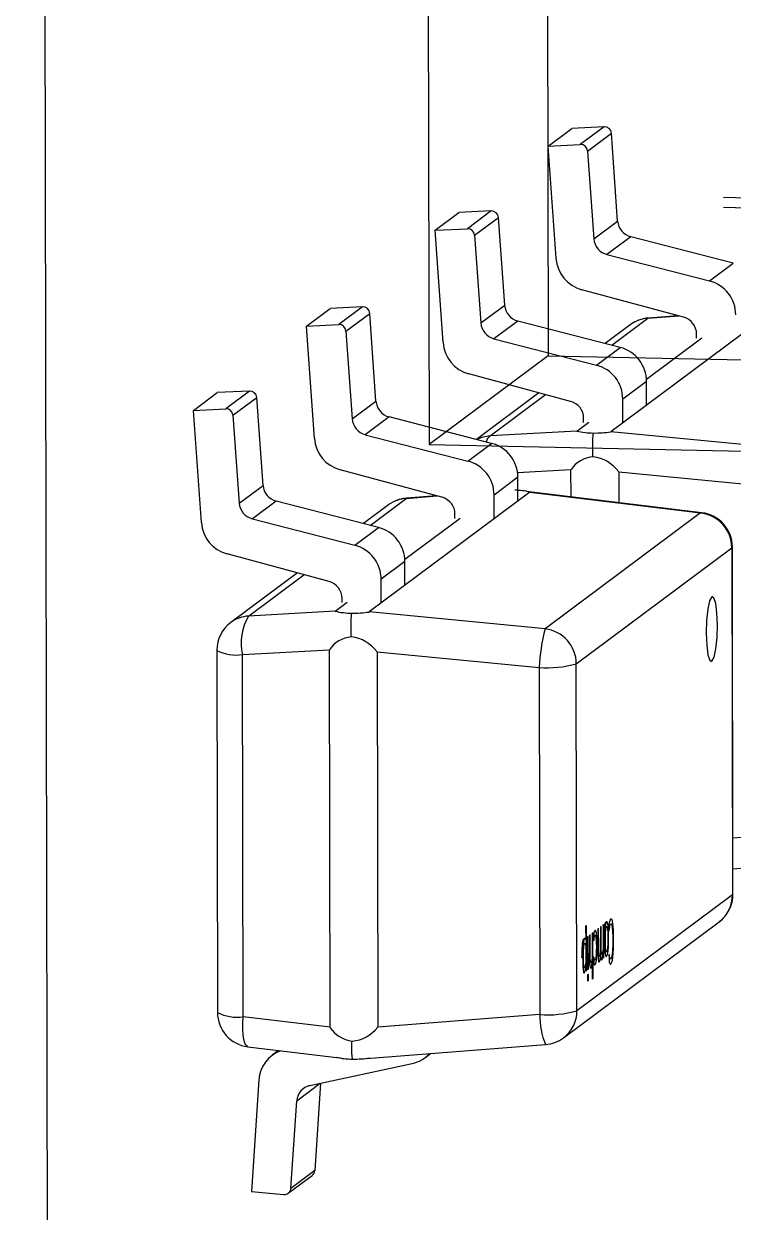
# Model space of a CAD drawing. Header units: millimetres. Extents: x -31.6 to 57.8, y -29 to 41.1.
# Drawn here: x -26.411 to -24.361, y -1.997 to 1.438 of the extents above; entities that cross this region are included whole.
import ezdxf

# ---------------------------------------------------------------- set-up
doc = ezdxf.new("R2010")
doc.units = ezdxf.units.MM

msp = doc.modelspace()

# ---------------------------------------------------------------- linework, layer by layer
at = {"color": 7, "linetype": 'Continuous', "lineweight": 25}
for p, q in [((-26.4111, 35.3212), (-26.3111, -20.163)), ((-24.9012, 3.4525), (-24.8958, 0.4779)), ((-25.2449, 3.1964), (-25.2396, 0.2217)), ((-24.8958, 1.0843), (-24.8271, 1.1356)), ((-24.7337, 1.1402), (-24.8271, 1.1356)), ((-24.7337, 1.1402), (-24.8025, 1.089)), ((-24.7814, 1.0701), (-24.7127, 1.1213)), ((-24.6946, 0.8676), (-24.7127, 1.1213)), ((-24.8958, 1.0843), (-24.8025, 1.089)), ((-24.8727, 0.7602), (-24.8958, 1.0843)), ((-24.7814, 1.0701), (-24.7633, 0.8163)), ((-24.3891, 0.9362), (-24.1231, 0.9307)), ((-25.0603, 0.8968), (-25.1536, 0.8922)), ((-25.0603, 0.8968), (-25.129, 0.8456)), ((-24.0935, 0.9003), (-24.389, 0.9065)), ((-25.2224, 0.841), (-25.1536, 0.8922)), ((-25.108, 0.8268), (-25.0392, 0.878)), ((-25.0211, 0.6242), (-25.0392, 0.878)), ((-24.7633, 0.8163), (-24.6946, 0.8676)), ((-25.2224, 0.841), (-25.129, 0.8456)), ((-25.1993, 0.5168), (-25.2224, 0.841)), ((-25.108, 0.8268), (-25.0899, 0.573)), ((-24.6567, 0.822), (-24.7254, 0.7707)), ((-24.3605, 0.7457), (-24.6567, 0.822)), ((-24.7254, 0.7707), (-24.4293, 0.6944)), ((-24.4293, 0.6944), (-24.3605, 0.7457)), ((-24.5038, 0.5897), (-24.798, 0.6693)), ((-25.4322, 0.6197), (-25.5255, 0.615)), ((-25.4322, 0.6197), (-25.5009, 0.5684)), ((-25.0899, 0.573), (-25.0211, 0.6242)), ((-25.5943, 0.5638), (-25.5255, 0.615)), ((-25.4799, 0.5496), (-25.4111, 0.6008)), ((-25.3931, 0.347), (-25.4111, 0.6008)), ((-24.2498, 0.6046), (-24.7146, 0.2582)), ((-24.7117, 0.5087), (-24.6071, 0.5866)), ((-24.6071, 0.5866), (-24.5178, 0.5935)), ((-24.6071, 0.5866), (-24.606, 0.5873)), ((-24.5197, 0.594), (-24.606, 0.5873)), ((-25.5943, 0.5638), (-25.5009, 0.5684)), ((-25.5712, 0.2396), (-25.5943, 0.5638)), ((-24.9832, 0.5786), (-25.052, 0.5274)), ((-24.6871, 0.5023), (-24.9832, 0.5786)), ((-24.6581, 0.5678), (-24.7308, 0.5136)), ((-25.4799, 0.5496), (-25.4618, 0.2958)), ((-25.052, 0.5274), (-24.7558, 0.4511)), ((-24.6112, 0.4108), (-24.4515, 0.5297)), ((-24.4663, 0.5287), (-24.4663, 0.5408)), ((-24.7558, 0.4511), (-24.6871, 0.5023)), ((-24.8958, 0.4779), (-25.2396, 0.2217)), ((-24.8958, 0.4779), (-23.4181, 0.4471)), ((-24.8304, 0.3464), (-25.1246, 0.4259)), ((-24.6109, 0.4042), (-24.6797, 0.353)), ((-24.6108, 0.3356), (-24.6109, 0.4042)), ((-25.9208, 0.3204), (-25.8521, 0.3717)), ((-25.7587, 0.3763), (-25.8521, 0.3717)), ((-25.7587, 0.3763), (-25.8275, 0.3251)), ((-25.8064, 0.3062), (-25.7377, 0.3575)), ((-25.7196, 0.1037), (-25.7377, 0.3575)), ((-25.4618, 0.2958), (-25.3931, 0.347)), ((-24.922, 0.3711), (-25.1027, 0.2364)), ((-25.0635, 0.2465), (-24.903, 0.366)), ((-24.6796, 0.2843), (-24.6797, 0.353)), ((-25.9208, 0.3204), (-25.8275, 0.3251)), ((-25.8978, -0.0037), (-25.9208, 0.3204)), ((-25.8064, 0.3062), (-25.7884, 0.0524)), ((-25.3551, 0.3014), (-25.4239, 0.2502)), ((-25.059, 0.2251), (-25.3551, 0.3014)), ((-24.8125, 0.2607), (-24.7781, 0.2864)), ((-24.7929, 0.2854), (-24.7929, 0.2975)), ((-25.4239, 0.2502), (-25.1277, 0.1739)), ((-24.8125, 0.2607), (-25.0635, 0.2465)), ((-24.2057, 0.2093), (-24.7146, 0.2582)), ((-25.2396, 0.2217), (-23.7619, 0.1909)), ((-25.1277, 0.1739), (-25.059, 0.2251)), ((-25.2023, 0.0692), (-25.4965, 0.1488)), ((-24.9838, 0.1404), (-24.8295, 0.1492)), ((-24.8293, 0.0706), (-24.8295, 0.1492)), ((-24.6915, 0.1428), (-24.2227, 0.0978)), ((-24.6915, 0.1428), (-24.6914, 0.0538)), ((-25.7884, 0.0524), (-25.7196, 0.1037)), ((-24.9829, 0.127), (-25.0516, 0.0758)), ((-24.9827, 0.0584), (-24.9829, 0.127)), ((-24.9483, 0.084), (-25.4131, -0.2623)), ((-25.3055, 0.0661), (-25.2163, 0.073)), ((-25.2182, 0.0735), (-25.3045, 0.0668)), ((-25.0515, 0.0071), (-25.0516, 0.0758)), ((-24.451, 0.0244), (-24.9581, 0.0864)), ((-24.9483, 0.084), (-24.4547, 0.0238)), ((-25.6817, 0.0581), (-25.7504, 0.0069)), ((-25.3855, -0.0182), (-25.6817, 0.0581)), ((-25.3565, 0.0473), (-25.4293, -0.0069)), ((-25.4101, -0.0119), (-25.3055, 0.0661)), ((-25.3055, 0.0661), (-25.3045, 0.0668)), ((-25.7504, 0.0069), (-25.4543, -0.0694)), ((-25.3096, -0.1098), (-25.15, 0.0092)), ((-25.1648, 0.0082), (-25.1648, 0.0203)), ((-24.4547, 0.0238), (-24.9042, -0.3112)), ((-24.451, 0.0244), (-24.4547, 0.0238)), ((-25.4543, -0.0694), (-25.3855, -0.0182)), ((-25.5288, -0.1742), (-25.823, -0.0946)), ((-24.8141, -0.4119), (-24.3646, -0.0769)), ((-24.3631, -0.0747), (-24.3646, -0.0769)), ((-24.3646, -0.0769), (-24.3628, -1.0801)), ((-24.3613, -1.0779), (-24.3631, -0.0747)), ((-25.3094, -0.1163), (-25.3782, -0.1676)), ((-25.3093, -0.185), (-25.3094, -0.1163)), ((-25.6204, -0.1494), (-25.8129, -0.2928)), ((-25.7619, -0.2741), (-25.6015, -0.1545)), ((-25.378, -0.2362), (-25.3782, -0.1676)), ((-25.511, -0.2598), (-25.4765, -0.2342)), ((-25.4913, -0.2352), (-25.4913, -0.2231)), ((-24.4204, -0.218), (-24.4214, -0.218)), ((-25.511, -0.2598), (-25.7619, -0.2741)), ((-24.9042, -0.3112), (-25.4131, -0.2623)), ((-25.8532, -0.3732), (-25.8513, -1.4198)), ((-25.7789, -0.3856), (-25.5279, -0.3714)), ((-25.526, -1.4628), (-25.5279, -0.3714)), ((-25.39, -0.3777), (-24.9211, -0.4227)), ((-25.39, -0.3777), (-25.3881, -1.4622)), ((-25.777, -1.4322), (-25.7789, -0.3856)), ((-24.8123, -1.4151), (-24.8141, -0.4119)), ((-24.4253, -0.4054), (-24.4243, -0.4054)), ((-24.9211, -0.4227), (-24.9193, -1.4259)), ((-24.2209, -0.9054), (-24.3616, -0.9163)), ((-24.3615, -1.0043), (-24.2046, -0.9922)), ((-24.3628, -1.0801), (-24.8123, -1.4151)), ((-24.3628, -1.0801), (-24.3613, -1.0779)), ((-24.851, -1.4932), (-24.4016, -1.1582)), ((-24.7347, -1.1665), (-24.7369, -1.1681)), ((-24.7347, -1.1665), (-24.7357, -1.1665)), ((-24.7345, -1.261), (-24.7347, -1.1665)), ((-24.7286, -1.1578), (-24.7269, -1.1582)), ((-24.7266, -1.1578), (-24.7276, -1.1578)), ((-24.7196, -1.1639), (-24.7206, -1.1638)), ((-24.7196, -1.1639), (-24.7196, -1.1839)), ((-24.7173, -1.155), (-24.7183, -1.155)), ((-24.7152, -1.149), (-24.7142, -1.149)), ((-24.7126, -1.1497), (-24.7142, -1.149)), ((-24.7871, -1.1707), (-24.7881, -1.1707)), ((-24.7849, -1.169), (-24.7871, -1.1707)), ((-24.7871, -1.1707), (-24.787, -1.2103)), ((-24.7849, -1.169), (-24.7858, -1.169)), ((-24.7846, -1.2983), (-24.7849, -1.169)), ((-24.7826, -1.2014), (-24.7816, -1.2014)), ((-24.7794, -1.1998), (-24.7816, -1.2014)), ((-24.7816, -1.2014), (-24.7814, -1.2959)), ((-24.7794, -1.1998), (-24.7804, -1.1998)), ((-24.7792, -1.2943), (-24.7794, -1.1998)), ((-24.7772, -1.1974), (-24.7762, -1.1975)), ((-24.774, -1.1958), (-24.7762, -1.1975)), ((-24.7762, -1.1975), (-24.7761, -1.2588)), ((-24.774, -1.1958), (-24.775, -1.1958)), ((-24.7739, -1.2497), (-24.774, -1.1958)), ((-24.7681, -1.1914), (-24.7691, -1.1914)), ((-24.7659, -1.1898), (-24.7681, -1.1914)), ((-24.7681, -1.1914), (-24.768, -1.262)), ((-24.7659, -1.1898), (-24.7669, -1.1898)), ((-24.7657, -1.3213), (-24.7659, -1.1898)), ((-24.7639, -1.1936), (-24.7649, -1.1936)), ((-24.7639, -1.1936), (-24.7639, -1.2115)), ((-24.7622, -1.1873), (-24.7632, -1.1873)), ((-24.761, -1.1832), (-24.7601, -1.1833)), ((-24.759, -1.183), (-24.76, -1.1829)), ((-24.7518, -1.1792), (-24.7527, -1.1792)), ((-24.7495, -1.1776), (-24.7518, -1.1792)), ((-24.7518, -1.1792), (-24.7516, -1.2415)), ((-24.7505, -1.1776), (-24.7495, -1.1776)), ((-24.7494, -1.2323), (-24.7495, -1.1776)), ((-24.7443, -1.1737), (-24.7453, -1.1737)), ((-24.7421, -1.172), (-24.7443, -1.1737)), ((-24.7443, -1.1737), (-24.7442, -1.2359)), ((-24.7421, -1.172), (-24.7431, -1.172)), ((-24.742, -1.2267), (-24.7421, -1.172)), ((-24.7369, -1.1681), (-24.7379, -1.1681)), ((-24.7369, -1.1681), (-24.7368, -1.2388)), ((-24.7196, -1.1839), (-24.7206, -1.1838)), ((-24.7196, -1.1839), (-24.7194, -1.1837)), ((-24.7104, -1.1732), (-24.7114, -1.1732)), ((-24.7903, -1.2061), (-24.7913, -1.2061)), ((-24.7895, -1.2058), (-24.7905, -1.2058)), ((-24.788, -1.2231), (-24.787, -1.2231)), ((-24.787, -1.2231), (-24.7869, -1.2768)), ((-24.7639, -1.2115), (-24.7649, -1.2114)), ((-24.7639, -1.2115), (-24.7638, -1.2114)), ((-24.7561, -1.2296), (-24.7571, -1.2296)), ((-24.7442, -1.2359), (-24.7452, -1.2359)), ((-24.7333, -1.212), (-24.7323, -1.2121)), ((-24.7239, -1.205), (-24.7229, -1.205)), ((-24.7087, -1.2101), (-24.7097, -1.2101)), ((-24.7967, -1.2618), (-24.7957, -1.2618)), ((-24.7761, -1.2588), (-24.7771, -1.2588)), ((-24.768, -1.262), (-24.769, -1.262)), ((-24.7638, -1.2598), (-24.7648, -1.2598)), ((-24.7637, -1.2597), (-24.7647, -1.2597)), ((-24.7637, -1.2597), (-24.7638, -1.2598)), ((-24.7638, -1.2598), (-24.7638, -1.2777)), ((-24.7516, -1.2415), (-24.7526, -1.2414)), ((-24.7505, -1.2675), (-24.7515, -1.2675)), ((-24.7472, -1.258), (-24.748, -1.258)), ((-24.7442, -1.244), (-24.7451, -1.2439)), ((-24.7421, -1.2681), (-24.7411, -1.2681)), ((-24.7398, -1.2524), (-24.7406, -1.2524)), ((-24.7368, -1.2388), (-24.7378, -1.2387)), ((-24.7367, -1.2522), (-24.7367, -1.2626)), ((-24.7367, -1.2626), (-24.7345, -1.261)), ((-24.7274, -1.2439), (-24.7264, -1.2439)), ((-24.7264, -1.2576), (-24.7274, -1.2576)), ((-24.7195, -1.2526), (-24.7205, -1.2526)), ((-24.7193, -1.2525), (-24.7203, -1.2525)), ((-24.7193, -1.2525), (-24.7195, -1.2526)), ((-24.7195, -1.2526), (-24.7194, -1.2729)), ((-24.7102, -1.2493), (-24.7112, -1.2493)), ((-24.7879, -1.2768), (-24.7869, -1.2768)), ((-24.7869, -1.2901), (-24.7868, -1.3)), ((-24.7868, -1.3), (-24.7846, -1.2983)), ((-24.7814, -1.2959), (-24.7824, -1.2959)), ((-24.7814, -1.2959), (-24.7792, -1.2943)), ((-24.7719, -1.2915), (-24.7729, -1.2915)), ((-24.7714, -1.276), (-24.7724, -1.276)), ((-24.768, -1.2754), (-24.7679, -1.323)), ((-24.7638, -1.2777), (-24.7648, -1.2777)), ((-24.7618, -1.2823), (-24.7608, -1.2823)), ((-24.7494, -1.2737), (-24.7484, -1.2737)), ((-24.7194, -1.2729), (-24.7204, -1.2728)), ((-24.7171, -1.2785), (-24.7181, -1.2785)), ((-24.7161, -1.2799), (-24.7151, -1.2799)), ((-24.7825, -1.3118), (-24.7815, -1.3118)), ((-24.7815, -1.3283), (-24.7825, -1.3283)), ((-24.779, -1.3099), (-24.7815, -1.3118)), ((-24.7815, -1.3118), (-24.7815, -1.3283)), ((-24.7815, -1.3283), (-24.779, -1.3264)), ((-24.779, -1.3099), (-24.78, -1.3099)), ((-24.779, -1.3264), (-24.779, -1.3099)), ((-24.7679, -1.323), (-24.7689, -1.3229)), ((-24.7679, -1.323), (-24.7657, -1.3213)), ((-25.526, -1.4628), (-25.777, -1.4322)), ((-24.9193, -1.4259), (-25.3881, -1.4622)), ((-25.7634, -1.5188), (-25.4989, -1.5512)), ((-25.6747, -1.5297), (-25.6928, -1.5432)), ((-25.4203, -1.5528), (-24.9031, -1.5127)), ((-25.2511, -1.5503), (-25.2351, -1.5384)), ((-25.584, -1.6311), (-25.2881, -1.5672)), ((-25.7314, -1.6144), (-25.7533, -1.9376)), ((-25.6218, -1.6751), (-25.554, -1.6246)), ((-25.553, -1.6244), (-25.5702, -1.8769)), ((-25.6389, -1.9282), (-25.6218, -1.6751)), ((-25.5702, -1.8769), (-25.6389, -1.9282)), ((-25.6466, -1.9424), (-25.5779, -1.8912)), ((-25.7533, -1.9376), (-25.6599, -1.9461))]:
    msp.add_line(p, q, dxfattribs=at)
at = {"color": 7, "linetype": 'Continuous', "lineweight": 25, "flags": 128}
for points in [[(-24.4222, -0.4046), (-24.416, -0.3929), (-24.4108, -0.3689), (-24.4074, -0.3362), (-24.4063, -0.2997), (-24.4075, -0.265), (-24.4111, -0.2375), (-24.4163, -0.2213), (-24.4225, -0.2188), (-24.4287, -0.2304), (-24.4339, -0.2545), (-24.4373, -0.2872), (-24.4385, -0.3237), (-24.4372, -0.3583), (-24.4336, -0.3859), (-24.4284, -0.4021), (-24.4222, -0.4046)], [(-25.7634, -1.5188), (-25.7645, -1.5186), (-25.7688, -1.5153), (-25.7725, -1.5083), (-25.7753, -1.4979), (-25.7772, -1.4846), (-25.7782, -1.4687), (-25.7781, -1.4511), (-25.777, -1.4322)]]:
    msp.add_lwpolyline(points, dxfattribs=at)
at = {"color": 7, "linetype": 'Continuous', "lineweight": 25}
for centre, radius, start, end in [((-24.7329, 1.1199), 0.0203, 4.0155, 92.3652), ((-24.8016, 1.0687), 0.0203, 4.0155, 92.3652), ((-25.0594, 0.8766), 0.0203, 4.0155, 92.3652), ((-24.6438, 0.8713), 0.0509, 184.145, 255.3778), ((-25.1282, 0.8253), 0.0203, 4.0155, 92.3652), ((-24.7126, 0.82), 0.0509, 184.145, 255.3778), ((-24.7712, 0.7675), 0.1019, 184.1481, 254.7046), ((-24.4549, 0.5959), 0.1018, 0.2282, 75.3873), ((-25.4314, 0.5994), 0.0203, 4.0155, 92.3652), ((-24.9704, 0.6279), 0.0509, 184.145, 255.3778), ((-24.5983, 0.4876), 0.1, 94.4264, 126.6953), ((-24.6008, 0.4909), 0.0959, 93.7618, 126.6638), ((-24.5172, 0.5406), 0.0509, 0.2309, 74.7145), ((-25.5001, 0.5482), 0.0203, 4.0155, 92.3652), ((-25.0391, 0.5767), 0.0509, 184.145, 255.3778), ((-25.0977, 0.5242), 0.1019, 184.1481, 254.7046), ((-24.7127, 0.4038), 0.1018, 0.2282, 75.3873), ((-24.7815, 0.3526), 0.1018, 0.2282, 75.3873), ((-25.7579, 0.356), 0.0203, 4.0155, 92.3652), ((-25.3423, 0.3507), 0.0509, 184.145, 255.3778), ((-24.8438, 0.2973), 0.0509, 0.2309, 74.7145), ((-25.8267, 0.3048), 0.0203, 4.0155, 92.3652), ((-25.411, 0.2995), 0.0509, 184.145, 255.3778), ((-25.0571, 0.1505), 0.0962, 93.7918, 117.254), ((-25.043, 0.2216), 0.0322, 129.4303, 166.5565), ((-24.767, 0.4408), 0.1858, 255.8114, 270.6955), ((-24.7592, 0.568), 0.313, 268.9952, 278.1986), ((-25.4696, 0.247), 0.1019, 184.1481, 254.7046), ((-25.0847, 0.1266), 0.1018, 0.2282, 75.3873), ((-25.1534, 0.0754), 0.1018, 0.2282, 75.3873), ((-24.7583, 0.1005), 0.0862, 95.0063, 145.6007), ((-24.7786, 0.0793), 0.1078, 36.0988, 83.2041), ((-25.6688, 0.1074), 0.0509, 184.145, 255.3778), ((-25.2157, 0.0201), 0.0509, 0.2309, 74.7145), ((-24.9893, -0.0704), 0.1598, 75.1257, 90.8752), ((-25.7376, 0.0561), 0.0509, 184.145, 255.3778), ((-25.2968, -0.0329), 0.1, 94.4264, 126.6953), ((-25.2992, -0.0297), 0.0959, 93.7618, 126.6638), ((-24.4663, -0.0772), 0.1016, 0.1831, 83.4863), ((-24.4631, -0.0748), 0.1, 0.1033, 83.0366), ((-25.7962, 0.0036), 0.1019, 184.1481, 254.7046), ((-25.4112, -0.1167), 0.1018, 0.2282, 75.3873), ((-25.48, -0.168), 0.1018, 0.2282, 75.3873), ((-25.5422, -0.2233), 0.0509, 0.2309, 74.7145), ((-25.7556, -0.3698), 0.0959, 93.7618, 126.6638), ((-25.627, -0.3516), 0.1556, 150.1047, 192.6203), ((-25.4655, -0.0797), 0.1858, 255.8114, 270.6955), ((-25.4577, 0.0474), 0.313, 268.9952, 278.1986), ((-25.7532, -0.373), 0.1, 126.6953, 180.1033), ((-25.4568, -0.4201), 0.0862, 95.0063, 145.6007), ((-25.4771, -0.4412), 0.1078, 36.0988, 83.2041), ((-24.385, -0.4471), 0.5367, 165.3291, 177.3959), ((-24.9157, -0.4122), 0.1016, 0.1831, 83.4863), ((-25.7969, -0.2649), 0.122, 242.5495, 278.4987), ((-24.8984, -0.115), 0.3086, 265.7641, 285.8472), ((-24.4613, -1.078), 0.1, 306.6953, 0.1033), ((-24.4598, -1.0807), 0.097, 306.8985, 0.3334), ((-25.7513, -1.4196), 0.1, 180.1033, 263.0366), ((-25.795, -1.3115), 0.122, 242.5495, 278.4987), ((-24.7105, -1.4317), 0.2089, 178.4147, 202.8058), ((-24.8965, -1.1182), 0.3086, 265.7641, 285.8472), ((-24.9092, -1.4157), 0.0969, 306.8684, 0.3635), ((-25.45, -1.4121), 0.0914, 213.7205, 262.2829), ((-25.4694, -1.4011), 0.1018, 274.0693, 323.1053), ((-24.9108, -1.413), 0.1, 274.4264, 306.6953), ((-25.6353, -1.6204), 0.0962, 110.7174, 176.437), ((-25.3082, -1.4737), 0.0956, 282.1498, 317.204), ((-25.4631, -1.3687), 0.1858, 255.8114, 270.6955), ((-25.4554, -1.2416), 0.313, 268.9952, 278.1986), ((-25.5738, -1.6781), 0.0481, 102.2802, 176.4471), ((-25.5895, -1.8757), 0.0193, 306.8382, 356.3344), ((-25.6581, -1.927), 0.0192, 264.6428, 356.4482)]:
    msp.add_arc(centre, radius, start, end, dxfattribs=at)
for points, knots in [([(-24.7659, 0.1863), (-24.7662, 0.1946), (-24.7669, 0.2092), (-24.7665, 0.2286), (-24.7657, 0.2444), (-24.765, 0.2516), (-24.7647, 0.2551)], [0, 0, 0, 0, 0.281095, 0.496514, 0.761315, 1, 1, 1, 1]), ([(-25.4643, -0.3342), (-25.4647, -0.3259), (-25.4654, -0.3113), (-25.465, -0.2919), (-25.4642, -0.2762), (-25.4635, -0.2689), (-25.4632, -0.2655)], [0, 0, 0, 0, 0.281095, 0.496514, 0.761315, 1, 1, 1, 1]), ([(-24.7343, -1.212), (-24.7343, -1.2065), (-24.7342, -1.1964), (-24.7336, -1.1822), (-24.7325, -1.1703), (-24.7308, -1.1608), (-24.7293, -1.1588), (-24.7286, -1.1578)], [0, 0, 0, 0, 0.243382, 0.449052, 0.628107, 0.813498, 1, 1, 1, 1]), ([(-24.7266, -1.1578), (-24.7272, -1.1586), (-24.7285, -1.1601), (-24.7301, -1.1675), (-24.7314, -1.1786), (-24.7322, -1.194), (-24.7323, -1.2057), (-24.7323, -1.2121)], [0, 0, 0, 0, 0.159509, 0.31418, 0.48518, 0.717663, 1, 1, 1, 1]), ([(-24.7206, -1.2033), (-24.7207, -1.1957), (-24.7209, -1.1818), (-24.7223, -1.1659), (-24.7243, -1.1575), (-24.7258, -1.1577), (-24.7266, -1.1578)], [0, 0, 0, 0, 0.342264, 0.621135, 0.80934, 1, 1, 1, 1]), ([(-24.7173, -1.155), (-24.7178, -1.1566), (-24.7186, -1.1593), (-24.7193, -1.1625), (-24.7196, -1.1639)], [0, 0, 0, 0, 0.576812, 1, 1, 1, 1]), ([(-24.7176, -1.1722), (-24.717, -1.1699), (-24.716, -1.1656), (-24.7148, -1.1642), (-24.7142, -1.1635)], [0, 0, 0, 0, 0.533279, 1, 1, 1, 1]), ([(-24.7142, -1.149), (-24.7149, -1.1496), (-24.7159, -1.1507), (-24.7169, -1.1537), (-24.7173, -1.155)], [0, 0, 0, 0, 0.581677, 1, 1, 1, 1]), ([(-24.7142, -1.1635), (-24.7138, -1.1634), (-24.713, -1.1632), (-24.7116, -1.1659), (-24.7109, -1.1704), (-24.7104, -1.1732)], [0, 0, 0, 0, 0.2655784, 0.5380342, 1, 1, 1, 1]), ([(-24.7086, -1.1614), (-24.709, -1.1588), (-24.7098, -1.1538), (-24.7109, -1.1513), (-24.7114, -1.1501)], [0, 0, 0, 0, 0.513017, 1, 1, 1, 1]), ([(-24.7063, -1.2083), (-24.7064, -1.1977), (-24.7065, -1.1805), (-24.708, -1.1667), (-24.7086, -1.1614)], [0, 0, 0, 0, 0.616517, 1, 1, 1, 1]), ([(-24.7622, -1.1873), (-24.7626, -1.1884), (-24.7631, -1.1903), (-24.7637, -1.1926), (-24.7639, -1.1936)], [0, 0, 0, 0, 0.576352, 1, 1, 1, 1]), ([(-24.7638, -1.2114), (-24.7632, -1.2074), (-24.7621, -1.2005), (-24.7606, -1.1981), (-24.76, -1.1971)], [0, 0, 0, 0, 0.5729387, 1, 1, 1, 1]), ([(-24.7601, -1.1833), (-24.7605, -1.1837), (-24.7612, -1.1844), (-24.7619, -1.1865), (-24.7622, -1.1873)], [0, 0, 0, 0, 0.571999, 1, 1, 1, 1]), ([(-24.7556, -1.1921), (-24.756, -1.1903), (-24.7566, -1.1867), (-24.7581, -1.1829), (-24.7593, -1.1831), (-24.7601, -1.1833)], [0, 0, 0, 0, 0.284136, 0.557791, 1, 1, 1, 1]), ([(-24.76, -1.1971), (-24.7597, -1.197), (-24.7592, -1.1968), (-24.7584, -1.1981), (-24.7577, -1.2006), (-24.7569, -1.2059), (-24.7563, -1.2157), (-24.7562, -1.2247), (-24.7561, -1.2296)], [0, 0, 0, 0, 0.105913, 0.206213, 0.308556, 0.420177, 0.678669, 1, 1, 1, 1]), ([(-24.7539, -1.2279), (-24.7539, -1.2197), (-24.754, -1.2066), (-24.7552, -1.1961), (-24.7556, -1.1921)], [0, 0, 0, 0, 0.62155, 1, 1, 1, 1]), ([(-24.7301, -1.2104), (-24.73, -1.205), (-24.73, -1.1957), (-24.7294, -1.1845), (-24.7287, -1.1781), (-24.7281, -1.1747), (-24.7274, -1.1724), (-24.7268, -1.1718), (-24.7266, -1.1715)], [0, 0, 0, 0, 0.3431602, 0.6016861, 0.7079367, 0.804931, 0.8997664, 1, 1, 1, 1]), ([(-24.7266, -1.1715), (-24.7263, -1.1714), (-24.7258, -1.1712), (-24.725, -1.1725), (-24.7244, -1.175), (-24.7236, -1.1804), (-24.723, -1.1906), (-24.723, -1.1998), (-24.7229, -1.205)], [0, 0, 0, 0, 0.101139, 0.196776, 0.294667, 0.402079, 0.661192, 1, 1, 1, 1]), ([(-24.7194, -1.1837), (-24.7192, -1.1817), (-24.7186, -1.1775), (-24.7179, -1.174), (-24.7176, -1.1722)], [0, 0, 0, 0, 0.491511, 1, 1, 1, 1]), ([(-24.7104, -1.1732), (-24.7099, -1.1788), (-24.7088, -1.19), (-24.7088, -1.2033), (-24.7087, -1.2101)], [0, 0, 0, 0, 0.492426, 1, 1, 1, 1]), ([(-24.7977, -1.2618), (-24.7976, -1.2538), (-24.7975, -1.2393), (-24.7962, -1.2212), (-24.7943, -1.2092), (-24.7929, -1.2071), (-24.7922, -1.206)], [0, 0, 0, 0, 0.353736, 0.6421132, 0.8275627, 1, 1, 1, 1]), ([(-24.7903, -1.2061), (-24.7908, -1.2069), (-24.792, -1.2085), (-24.7935, -1.2164), (-24.7948, -1.2278), (-24.7956, -1.2436), (-24.7957, -1.2554), (-24.7957, -1.2618)], [0, 0, 0, 0, 0.146586, 0.29815, 0.475761, 0.715828, 1, 1, 1, 1]), ([(-24.7934, -1.2583), (-24.7934, -1.2531), (-24.7934, -1.244), (-24.7928, -1.2331), (-24.792, -1.2268), (-24.7914, -1.2234), (-24.7907, -1.221), (-24.7901, -1.2204), (-24.7899, -1.2201)], [0, 0, 0, 0, 0.334124, 0.592774, 0.701296, 0.800484, 0.897509, 1, 1, 1, 1]), ([(-24.787, -1.2103), (-24.7876, -1.2086), (-24.7886, -1.2054), (-24.7897, -1.2059), (-24.7903, -1.2061)], [0, 0, 0, 0, 0.556109, 1, 1, 1, 1]), ([(-24.7899, -1.2201), (-24.7893, -1.2199), (-24.7883, -1.2197), (-24.7874, -1.222), (-24.787, -1.2231)], [0, 0, 0, 0, 0.515614, 1, 1, 1, 1]), ([(-24.7561, -1.2296), (-24.7562, -1.2335), (-24.7562, -1.2407), (-24.7566, -1.2508), (-24.7573, -1.2592), (-24.7584, -1.266), (-24.7594, -1.2674), (-24.7599, -1.2681)], [0, 0, 0, 0, 0.2512723, 0.4626393, 0.6436753, 0.8246095, 1, 1, 1, 1]), ([(-24.7555, -1.2659), (-24.755, -1.2598), (-24.7539, -1.2476), (-24.7539, -1.2345), (-24.7539, -1.2279)], [0, 0, 0, 0, 0.495612, 1, 1, 1, 1]), ([(-24.7491, -1.2527), (-24.7491, -1.2514), (-24.7493, -1.2483), (-24.7494, -1.2413), (-24.7494, -1.2358), (-24.7494, -1.2323)], [0, 0, 0, 0, 0.208542, 0.485657, 1, 1, 1, 1]), ([(-24.7442, -1.2359), (-24.7442, -1.2376), (-24.7442, -1.2403), (-24.7442, -1.243), (-24.7442, -1.244)], [0, 0, 0, 0, 0.633829, 1, 1, 1, 1]), ([(-24.7416, -1.2472), (-24.7417, -1.2458), (-24.7419, -1.2427), (-24.742, -1.2358), (-24.742, -1.2303), (-24.742, -1.2267)], [0, 0, 0, 0, 0.208542, 0.485657, 1, 1, 1, 1]), ([(-24.7321, -1.2508), (-24.7324, -1.2488), (-24.7334, -1.2434), (-24.7341, -1.2297), (-24.7342, -1.2183), (-24.7343, -1.212)], [0, 0, 0, 0, 0.200723, 0.562276, 1, 1, 1, 1]), ([(-24.7323, -1.2121), (-24.7323, -1.2175), (-24.7322, -1.2275), (-24.7315, -1.2407), (-24.7304, -1.2509), (-24.7286, -1.2579), (-24.7271, -1.2577), (-24.7264, -1.2576)], [0, 0, 0, 0, 0.242652, 0.448218, 0.627682, 0.813404, 1, 1, 1, 1]), ([(-24.7264, -1.2439), (-24.7267, -1.244), (-24.7272, -1.2442), (-24.728, -1.243), (-24.7286, -1.2406), (-24.7294, -1.2353), (-24.73, -1.225), (-24.73, -1.2157), (-24.7301, -1.2104)], [0, 0, 0, 0, 0.100929, 0.195887, 0.29234, 0.397434, 0.654722, 1, 1, 1, 1]), ([(-24.7264, -1.2576), (-24.7258, -1.2568), (-24.7246, -1.2553), (-24.7229, -1.2479), (-24.7216, -1.2368), (-24.7207, -1.2213), (-24.7207, -1.2097), (-24.7206, -1.2033)], [0, 0, 0, 0, 0.158903, 0.314078, 0.48647, 0.719314, 1, 1, 1, 1]), ([(-24.7229, -1.205), (-24.723, -1.2104), (-24.723, -1.2198), (-24.7235, -1.231), (-24.7243, -1.2373), (-24.7249, -1.2407), (-24.7256, -1.2431), (-24.7262, -1.2436), (-24.7264, -1.2439)], [0, 0, 0, 0, 0.344916, 0.602193, 0.707459, 0.804073, 0.899115, 1, 1, 1, 1]), ([(-24.7087, -1.2101), (-24.7088, -1.2184), (-24.7088, -1.2318), (-24.7098, -1.2445), (-24.7102, -1.2493)], [0, 0, 0, 0, 0.616675, 1, 1, 1, 1]), ([(-24.7084, -1.2579), (-24.7077, -1.2498), (-24.7064, -1.2337), (-24.7063, -1.2167), (-24.7063, -1.2083)], [0, 0, 0, 0, 0.5056138, 1, 1, 1, 1]), ([(-24.7957, -1.2618), (-24.7956, -1.2683), (-24.7955, -1.2801), (-24.7947, -1.2932), (-24.7937, -1.3006), (-24.7929, -1.3041), (-24.7919, -1.306), (-24.7912, -1.3057), (-24.7908, -1.3056)], [0, 0, 0, 0, 0.321199, 0.584466, 0.697891, 0.799783, 0.897679, 1, 1, 1, 1]), ([(-24.7903, -1.2901), (-24.7906, -1.2902), (-24.7911, -1.2904), (-24.7917, -1.2891), (-24.7923, -1.2866), (-24.7929, -1.2812), (-24.7933, -1.2716), (-24.7934, -1.2631), (-24.7934, -1.2583)], [0, 0, 0, 0, 0.101151, 0.19523, 0.291558, 0.398874, 0.661355, 1, 1, 1, 1]), ([(-24.7761, -1.2588), (-24.7761, -1.2627), (-24.776, -1.27), (-24.7756, -1.2796), (-24.7748, -1.2869), (-24.7735, -1.2918), (-24.7725, -1.2916), (-24.7719, -1.2915)], [0, 0, 0, 0, 0.247581, 0.453935, 0.629835, 0.812346, 1, 1, 1, 1]), ([(-24.7735, -1.2705), (-24.7736, -1.2672), (-24.7739, -1.2604), (-24.7739, -1.2533), (-24.7739, -1.2497)], [0, 0, 0, 0, 0.494183, 1, 1, 1, 1]), ([(-24.7714, -1.276), (-24.7717, -1.2761), (-24.7722, -1.2764), (-24.7728, -1.2752), (-24.7732, -1.2731), (-24.7734, -1.2714), (-24.7735, -1.2705)], [0, 0, 0, 0, 0.323525, 0.583636, 0.782221, 1, 1, 1, 1]), ([(-24.768, -1.262), (-24.7686, -1.2658), (-24.7694, -1.2708), (-24.7706, -1.275), (-24.7711, -1.2757), (-24.7714, -1.276)], [0, 0, 0, 0, 0.6139403, 0.8170338, 1, 1, 1, 1]), ([(-24.7622, -1.2657), (-24.7625, -1.2646), (-24.763, -1.2628), (-24.7635, -1.2606), (-24.7637, -1.2597)], [0, 0, 0, 0, 0.629517, 1, 1, 1, 1]), ([(-24.7599, -1.2681), (-24.7603, -1.2681), (-24.7611, -1.2681), (-24.7619, -1.2664), (-24.7622, -1.2657)], [0, 0, 0, 0, 0.570715, 1, 1, 1, 1]), ([(-24.7599, -1.282), (-24.7594, -1.2815), (-24.7584, -1.2804), (-24.7568, -1.2754), (-24.756, -1.2695), (-24.7555, -1.2659)], [0, 0, 0, 0, 0.282355, 0.561049, 1, 1, 1, 1]), ([(-24.7516, -1.2415), (-24.7516, -1.2475), (-24.7516, -1.257), (-24.7508, -1.2647), (-24.7505, -1.2675)], [0, 0, 0, 0, 0.636246, 1, 1, 1, 1]), ([(-24.7505, -1.2675), (-24.7503, -1.2688), (-24.7499, -1.2713), (-24.749, -1.2737), (-24.7482, -1.2736), (-24.7477, -1.2735)], [0, 0, 0, 0, 0.295447, 0.567291, 1, 1, 1, 1]), ([(-24.7472, -1.258), (-24.7475, -1.2581), (-24.7479, -1.2583), (-24.7485, -1.2572), (-24.7488, -1.2552), (-24.749, -1.2536), (-24.7491, -1.2527)], [0, 0, 0, 0, 0.313104, 0.57244, 0.775172, 1, 1, 1, 1]), ([(-24.7477, -1.2735), (-24.7473, -1.273), (-24.7465, -1.2718), (-24.7451, -1.2651), (-24.7443, -1.2585), (-24.7438, -1.2542)], [0, 0, 0, 0, 0.239318, 0.492712, 1, 1, 1, 1]), ([(-24.7442, -1.244), (-24.7447, -1.2478), (-24.7454, -1.2529), (-24.7465, -1.2571), (-24.747, -1.2577), (-24.7472, -1.258)], [0, 0, 0, 0, 0.641154, 0.832809, 1, 1, 1, 1]), ([(-24.7438, -1.2542), (-24.7436, -1.2569), (-24.7432, -1.2619), (-24.7423, -1.2664), (-24.7413, -1.2683), (-24.7406, -1.2681), (-24.7403, -1.268)], [0, 0, 0, 0, 0.3274138, 0.5975663, 0.796402, 1, 1, 1, 1]), ([(-24.7398, -1.2524), (-24.74, -1.2526), (-24.7405, -1.2528), (-24.741, -1.2516), (-24.7414, -1.2496), (-24.7416, -1.248), (-24.7416, -1.2472)], [0, 0, 0, 0, 0.313104, 0.57244, 0.775172, 1, 1, 1, 1]), ([(-24.7403, -1.268), (-24.7399, -1.2675), (-24.7392, -1.2665), (-24.7379, -1.261), (-24.7372, -1.2557), (-24.7367, -1.2522)], [0, 0, 0, 0, 0.252899, 0.510858, 1, 1, 1, 1]), ([(-24.7368, -1.2388), (-24.7373, -1.2424), (-24.738, -1.2473), (-24.7391, -1.2515), (-24.7396, -1.2522), (-24.7398, -1.2524)], [0, 0, 0, 0, 0.622103, 0.822626, 1, 1, 1, 1]), ([(-24.7173, -1.2616), (-24.7178, -1.2599), (-24.7185, -1.2572), (-24.7191, -1.2538), (-24.7193, -1.2525)], [0, 0, 0, 0, 0.629317, 1, 1, 1, 1]), ([(-24.714, -1.2651), (-24.7147, -1.2653), (-24.7159, -1.2655), (-24.7169, -1.2627), (-24.7173, -1.2616)], [0, 0, 0, 0, 0.5850541, 1, 1, 1, 1]), ([(-24.7102, -1.2493), (-24.7105, -1.2517), (-24.711, -1.2562), (-24.7123, -1.2625), (-24.7134, -1.2641), (-24.714, -1.2651)], [0, 0, 0, 0, 0.303059, 0.58406, 1, 1, 1, 1]), ([(-24.714, -1.2795), (-24.7134, -1.2787), (-24.7122, -1.2773), (-24.7101, -1.2705), (-24.709, -1.2627), (-24.7084, -1.2579)], [0, 0, 0, 0, 0.283843, 0.556162, 1, 1, 1, 1]), ([(-24.7908, -1.3056), (-24.7904, -1.3051), (-24.7895, -1.304), (-24.7882, -1.2986), (-24.7874, -1.2933), (-24.7869, -1.2901)], [0, 0, 0, 0, 0.2718184, 0.5481464, 1, 1, 1, 1]), ([(-24.7869, -1.2768), (-24.7875, -1.2805), (-24.7884, -1.2869), (-24.7898, -1.2892), (-24.7903, -1.2901)], [0, 0, 0, 0, 0.588639, 1, 1, 1, 1]), ([(-24.7719, -1.2915), (-24.7715, -1.291), (-24.7707, -1.29), (-24.7693, -1.2845), (-24.7685, -1.279), (-24.768, -1.2754)], [0, 0, 0, 0, 0.250796, 0.510091, 1, 1, 1, 1]), ([(-24.7638, -1.2777), (-24.7631, -1.2794), (-24.7619, -1.2824), (-24.7605, -1.2822), (-24.7599, -1.282)], [0, 0, 0, 0, 0.545961, 1, 1, 1, 1]), ([(-24.7194, -1.2729), (-24.719, -1.2741), (-24.7183, -1.2764), (-24.7175, -1.2779), (-24.7171, -1.2785)], [0, 0, 0, 0, 0.57535, 1, 1, 1, 1]), ([(-24.7171, -1.2785), (-24.7166, -1.2791), (-24.7156, -1.2802), (-24.7145, -1.2797), (-24.714, -1.2795)], [0, 0, 0, 0, 0.534305, 1, 1, 1, 1]), ([(-25.4609, -1.5545), (-25.4612, -1.5528), (-25.4619, -1.5493), (-25.4627, -1.5382), (-25.4632, -1.5229), (-25.4626, -1.51), (-25.4622, -1.5026)], [0, 0, 0, 0, 0.239299, 0.503811, 0.718741, 1, 1, 1, 1])]:
    msp.add_open_spline(points, degree=3, knots=knots, dxfattribs=at)

doc.saveas('drawing.dxf')
